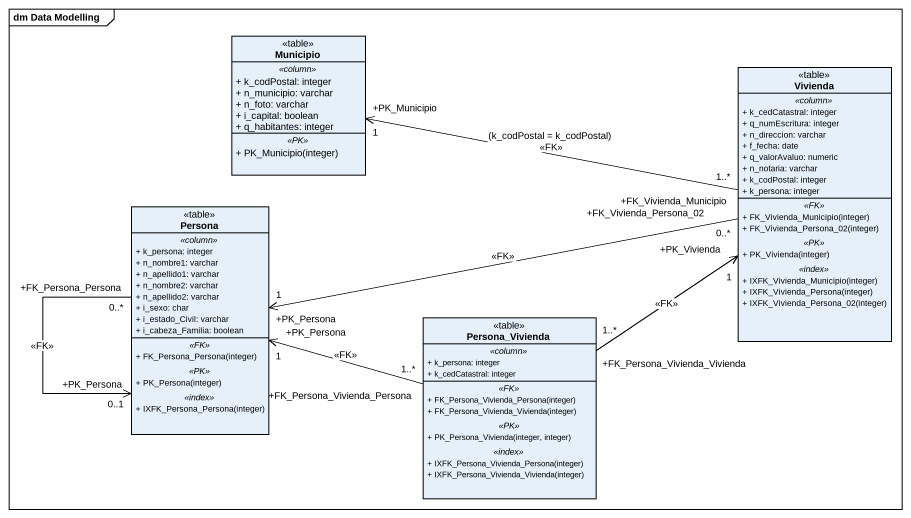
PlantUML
@startuml
mainframe dm Data Modelling
hide circle
hide empty members
skinparam classAttributeIconSize 0
class Municipio <<table>> {
  .. <<column>> ..
  + k_codPostal: integer
  + n_municipio: varchar
  + n_foto: varchar
  + i_capital: boolean
  + q_habitantes: integer
  .. <<PK>> ..
  + PK_Municipio(integer)
}
class Vivienda <<table>> {
  .. <<column>> ..
  + k_cedCatastral: integer
  + q_numEscritura: integer
  + n_direccion: varchar
  + f_fecha: date
  + q_valorAvaluo: numeric
  + n_notaria: varchar
  + k_codPostal: integer
  + k_persona: integer
  .. <<FK>> ..
  + FK_Vivienda_Municipio(integer)
  + FK_Vivienda_Persona_02(integer)
  .. <<PK>> ..
  + PK_Vivienda(integer)
  .. <<index>> ..
  + IXFK_Vivienda_Municipio(integer)
  + IXFK_Vivienda_Persona(integer)
  + IXFK_Vivienda_Persona_02(integer)
}
class Persona <<table>> {
  .. <<column>> ..
  + k_persona: integer
  + n_nombre1: varchar
  + n_apellido1: varchar
  + n_nombre2: varchar
  + n_apellido2: varchar
  + i_sexo: char
  + i_estado_Civil: varchar
  + i_cabeza_Familia: boolean
  .. <<FK>> ..
  + FK_Persona_Persona(integer)
  .. <<PK>> ..
  + PK_Persona(integer)
  .. <<index>> ..
  + IXFK_Persona_Persona(integer)
}
class Persona_Vivienda <<table>> {
  .. <<column>> ..
  + k_persona: integer
  + k_cedCatastral: integer
  .. <<FK>> ..
  + FK_Persona_Vivienda_Persona(integer)
  + FK_Persona_Vivienda_Vivienda(integer)
  .. <<PK>> ..
  + PK_Persona_Vivienda(integer, integer)
  .. <<index>> ..
  + IXFK_Persona_Vivienda_Persona(integer)
  + IXFK_Persona_Vivienda_Vivienda(integer)
}
Vivienda "+FK_Vivienda_Municipio\n1..*" -left-> "+PK_Municipio\n1" Municipio : (k_codPostal = k_codPostal)\n<<FK>>
Vivienda "+FK_Vivienda_Persona_02\n0..*" -left-> "+PK_Persona\n1" Persona : <<FK>>
Persona "+FK_Persona_Persona\n0..*" --> "+PK_Persona\n0..1" Persona : <<FK>>
Persona_Vivienda "+FK_Persona_Vivienda_Vivienda\n1..*" -up-> "+PK_Vivienda\n1" Vivienda : <<FK>>
Persona_Vivienda "+FK_Persona_Vivienda_Persona\n1..*" -left-> "+PK_Persona\n1" Persona : <<FK>>
@enduml
